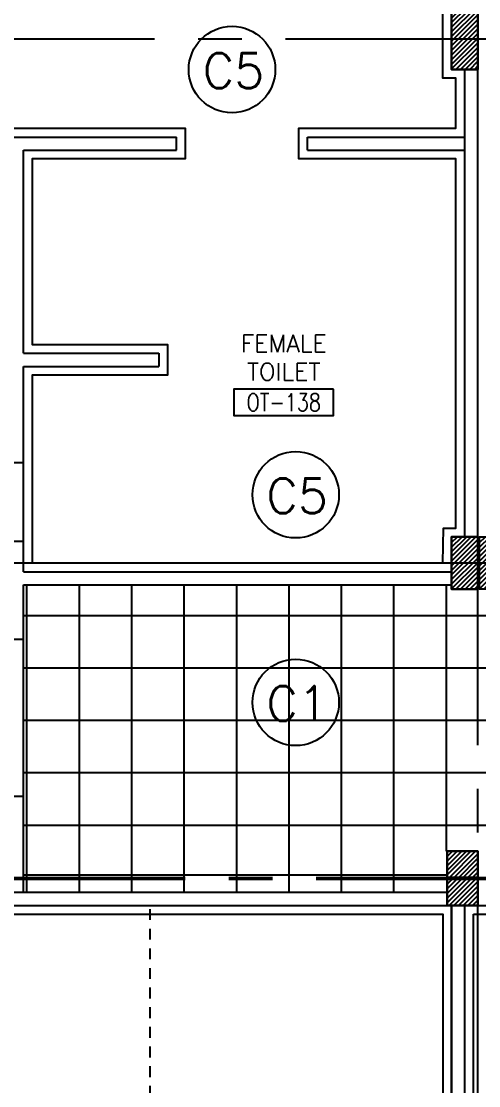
# Model space of a CAD drawing. Extents: x 275967.8 to 276060, y 57291.9 to 57371.4.
# Drawn here: x 276005.51 to 276010.75, y 57324 to 57336.18 of the extents above; entities that cross this region are included whole.
import ezdxf
from ezdxf.enums import TextEntityAlignment as Align

# ---------------------------------------------------------------- set-up
doc = ezdxf.new("R2010")
doc.units = 0
doc.header["$MEASUREMENT"] = 0
doc.linetypes.add('CENTERX2', pattern=[4, 2.5, -0.5, 0.5, -0.5])
doc.linetypes.add('HIDDEN2', pattern=[0.1875, 0.125, -0.0625])
for name, color, linetype in [('AXES', 11, 'CENTERX2'), ('CEILING', 4, 'CONTINUOUS'), ('CEILING-MARKER', 6, 'CONTINUOUS'), ('COL', 5, 'CONTINUOUS'), ('CRT-HIDE', 7, 'HIDDEN2'), ('HAT', 8, 'CONTINUOUS'), ('RM-BOX', 11, 'CONTINUOUS'), ('RM-NAME', 11, 'CONTINUOUS'), ('RM-NO', 11, 'CONTINUOUS'), ('TXT', 2, 'CONTINUOUS'), ('WALL', 2, 'CONTINUOUS')]:
    doc.layers.add(name, color=color, linetype=linetype)
doc.styles.add('ROMANS', font='ROMANS.shx', dxfattribs={"width": 0.6})

# ---------------------------------------------------------------- blocks, each defined once
blk = doc.blocks.new('RM1')
at = {"layer": 'RM-BOX'}
blk.add_lwpolyline([(570, -200), (-570, -200), (-570, -500), (570, -500)], close=True, dxfattribs=at)
at = {"layer": 'RM-NAME', "style": 'ROMANS'}
blk.add_attdef('ROOMNAME1', text='', height=200, dxfattribs=at).set_placement((0, 324), align=Align.MIDDLE)
blk = doc.blocks.new('C7')
at = {"layer": 'HAT'}
h = blk.add_hatch(dxfattribs=at)
h.set_pattern_fill('ANSI31', color=256, scale=300, style=0)
h.set_pattern_definition([(45, (-248876.182, -51411.005), (-26.5165043, 26.5165043), [])])
h.paths.add_polyline_path([(350, 300), (250, 300), (0, 300), (0, 0), (350, 0)])
at = {"layer": 'COL'}
blk.add_lwpolyline([(0, 300), (0, 0), (350, 0), (350, 300)], close=True, dxfattribs=at)
blk = doc.blocks.new('C11')
at = {"layer": 'HAT'}
h = blk.add_hatch(dxfattribs=at)
h.set_pattern_fill('ANSI31', color=256, scale=300, style=0)
h.set_pattern_definition([(45, (-248556.182, -75061.005), (-26.5165043, 26.5165043), [])])
h.paths.add_polyline_path([(300, 700), (0, 700), (0, 350), (300, 350)])
h.paths.add_polyline_path([(300, 350), (0, 350), (0, 0), (300, 0)])
at = {"layer": 'COL'}
blk.add_lwpolyline([(300, 700), (300, 0), (0, 0), (0, 700)], close=True, dxfattribs=at)
blk = doc.blocks.new('C5V')
at = {"layer": 'HAT'}
h = blk.add_hatch(dxfattribs=at)
h.set_pattern_fill('ANSI31', color=256, scale=300, style=0)
h.set_pattern_definition([(45, (-249196.182, -54711.005), (-26.5165043, 26.5165043), [])])
h.paths.add_polyline_path([(-20, 600), (-320, 600), (-320, 300), (-20, 300)])
h.paths.add_polyline_path([(-20, 300), (-320, 300), (-320, 0), (-20, 0)])
h = blk.add_hatch(dxfattribs=at)
h.set_pattern_fill('ANSI31', color=256, scale=300, style=0)
h.set_pattern_definition([(45, (-248876.182, -54711.005), (-26.5165043, 26.5165043), [])])
h.paths.add_polyline_path([(300, 600), (0, 600), (0, 300), (300, 300)])
h.paths.add_polyline_path([(300, 300), (0, 300), (0, 0), (300, 0)])
at = {"layer": 'COL'}
for points in [[(-20, 600), (-20, 0), (-320, 0), (-320, 600)], [(300, 600), (300, 0), (0, 0), (0, 600)]]:
    blk.add_lwpolyline(points, close=True, dxfattribs=at)

msp = doc.modelspace()

# ---------------------------------------------------------------- linework, layer by layer
at = {"layer": 'AXES'}
for p, q in [((276010.7355, 57291.8986), (276010.7355, 57370.3613)), ((275968.5355, 57335.9829), (276036.5755, 57335.9829)), ((275968.5355, 57329.9829), (276036.5755, 57329.9829)), ((275968.8855, 57326.3829), (276041.9755, 57326.3829)), ((275968.8855, 57326.3629), (276041.9755, 57326.3629))]:
    msp.add_line(p, q, dxfattribs=at)
at = {"layer": 'CEILING', "linetype": 'BYBLOCK', "ltscale": 0.3}
for p, q in [((276005.5755, 57326.2129), (276005.5755, 57329.7329)), ((276006.1755, 57326.2129), (276006.1755, 57329.7329)), ((276006.7755, 57326.2129), (276006.7755, 57329.7329)), ((276007.3755, 57326.2129), (276007.3755, 57329.7329)), ((276007.9755, 57326.2129), (276007.9755, 57329.7329)), ((276008.5755, 57326.2129), (276008.5755, 57329.7329)), ((276009.1755, 57326.2129), (276009.1755, 57329.7329)), ((276009.7755, 57326.2129), (276009.7755, 57329.7329)), ((276010.3755, 57326.6829), (276010.3755, 57329.7329)), ((276005.5355, 57329.3829), (276053.5351, 57329.3829)), ((276005.5355, 57328.7829), (276053.5351, 57328.7829)), ((276005.5355, 57328.1829), (276053.5351, 57328.1829)), ((276005.5355, 57327.5829), (276053.5351, 57327.5829)), ((276005.5355, 57326.9829), (276053.5351, 57326.9829)), ((276010.3855, 57326.4079), (276005.5355, 57326.4079))]:
    msp.add_line(p, q, dxfattribs=at)
for points in [[(276003.8855, 57337.3829), (276003.8855, 57334.9579), (276007.3855, 57334.9579), (276007.3855, 57334.6079), (276005.6355, 57334.6079), (276005.6355, 57332.4829), (276007.1855, 57332.4829), (276007.1855, 57332.1329), (276005.6355, 57332.1329), (276005.6355, 57329.9829), (276010.3368, 57329.9829), (276010.3421, 57330.3829), (276010.4855, 57330.3829), (276010.4855, 57334.6079), (276008.6876, 57334.6079), (276008.6876, 57334.9579), (276010.4855, 57334.9579), (276010.4855, 57335.5329), (276010.3355, 57335.5329), (276010.3355, 57336.4271), (276010.3855, 57336.4301), (276010.3855, 57337.3829)], [(276010.5855, 57326.0629), (276011.1055, 57326.0629), (276011.1055, 57326.5329), (276012.2805, 57326.5329), (276012.2805, 57325.2129), (276012.4305, 57325.2129), (276012.4305, 57326.5329), (276013.3305, 57326.5329), (276013.3305, 57324.5829), (276015.4805, 57324.5829), (276015.4805, 57320.6129), (276015.3055, 57320.6129), (276015.3055, 57320.4129), (276011.0555, 57320.4129), (276011.0555, 57320.7129), (276010.5855, 57320.7129)], [(276010.6855, 57325.9629), (276011.2055, 57325.9629), (276011.2055, 57326.4329), (276012.1805, 57326.4329), (276012.1805, 57325.1129), (276012.5305, 57325.1129), (276012.5305, 57326.4329), (276013.2305, 57326.4329), (276013.2305, 57324.4829), (276015.3805, 57324.4829), (276015.3805, 57320.7129), (276015.2055, 57320.7129), (276015.2055, 57320.5129), (276011.1555, 57320.5129), (276011.1555, 57320.8129), (276010.6855, 57320.8129)], [(276001.0855, 57326.0629), (276010.4355, 57326.0629), (276010.4355, 57320.0129), (276010.4855, 57320.0129), (276010.4855, 57319.1929), (276003.7855, 57319.1929), (276003.7855, 57320.6129), (276003.2855, 57320.6129), (276003.2855, 57319.1929), (276001.0855, 57319.1929)], [(276001.1855, 57325.9629), (276010.3355, 57325.9629), (276010.3355, 57319.9129), (276010.3855, 57319.9129), (276010.3855, 57319.2929), (276003.8855, 57319.2929), (276003.8855, 57320.7129), (276003.1855, 57320.7129), (276003.1855, 57319.2929), (276001.1855, 57319.2929)]]:
    msp.add_lwpolyline(points, close=True, dxfattribs=at)
at = {"layer": 'CEILING-MARKER', "color": 2}
for centre in [(276007.9222, 57335.6303), (276008.651, 57330.7639), (276008.651, 57328.3867)]:
    msp.add_circle(centre, 0.4949, dxfattribs=at)
at = {"layer": 'CRT-HIDE'}
msp.add_line((276006.9855, 57323.1967), (276006.9855, 57326.0629), dxfattribs=at)
at = {"layer": 'WALL'}
for p, q in [((276010.5855, 57330.2829), (276010.5855, 57335.6329)), ((276010.7355, 57330.2329), (276010.7355, 57335.6328)), ((276003.7855, 57334.8579), (276007.2855, 57334.8579)), ((276008.7876, 57334.8579), (276010.5855, 57334.8579)), ((276005.5355, 57332.3829), (276005.5355, 57334.7079)), ((276005.5355, 57334.7079), (276007.2855, 57334.7079)), ((276008.7876, 57334.7079), (276010.5855, 57334.7079)), ((276005.5355, 57331.1329), (276005.5355, 57332.2329)), ((276005.5355, 57329.8829), (276005.5355, 57331.1329)), ((276005.5355, 57329.8829), (276010.4355, 57329.8829)), ((276005.5355, 57329.1079), (276005.5355, 57329.7329)), ((276005.5355, 57329.7329), (276010.4355, 57329.7329)), ((276005.5355, 57329.1079), (276005.3855, 57329.1079)), ((276005.5355, 57326.2129), (276005.5355, 57329.1079)), ((276005.5355, 57327.3079), (276005.3855, 57327.3079)), ((276003.8355, 57326.2129), (276010.3855, 57326.2129)), ((276001.0855, 57326.0629), (276010.3855, 57326.0629)), ((276010.4355, 57320.7129), (276010.4355, 57326.0629)), ((276010.5855, 57320.7129), (276010.5855, 57326.0629))]:
    msp.add_line(p, q, dxfattribs=at)
at = {"layer": 'WALL', "linetype": 'BYBLOCK'}
for p, q in [((276007.2855, 57334.7079), (276007.2855, 57334.8579)), ((276008.7856, 57334.7079), (276008.7856, 57334.8579)), ((276005.5355, 57332.3829), (276007.0855, 57332.3829)), ((276007.0855, 57332.3829), (276007.0855, 57332.2329)), ((276005.5355, 57332.2329), (276007.0855, 57332.2329)), ((276005.3855, 57331.1329), (276005.5355, 57331.1329)), ((276005.3855, 57330.2329), (276005.5355, 57330.2329))]:
    msp.add_line(p, q, dxfattribs=at)
at = {"layer": 'WALL', "linetype": 'BYBLOCK', "ltscale": 0.3}
for points in [[(276010.7355, 57336.3329), (276010.4355, 57336.3329), (276010.4355, 57335.6329), (276010.7355, 57335.6329)], [(276010.7355, 57330.2829), (276010.4355, 57330.2829), (276010.4355, 57329.6829), (276010.7355, 57329.6829)], [(276010.3855, 57326.6829), (276010.7355, 57326.6829), (276010.7355, 57326.3829), (276010.3855, 57326.3829)], [(276010.3855, 57326.3629), (276010.7355, 57326.3629), (276010.7355, 57326.0629), (276010.3855, 57326.0629)]]:
    msp.add_lwpolyline(points, close=True, dxfattribs=at)

# ---------------------------------------------------------------- block references
at = {"layer": 'COL', "linetype": 'BYBLOCK', "xscale": 0.001, "yscale": 0.001, "zscale": 0.001}
for name, p in [('C11', (276010.4355, 57335.6329)), ('C5V', (276010.7555, 57329.6829)), ('C7', (276010.3855, 57326.3829)), ('C7', (276010.3855, 57326.0629))]:
    msp.add_blockref(name, p, dxfattribs=at)
at = {"layer": 'RM-NAME'}
ref = msp.add_blockref('RM1', (276008.5142, 57332.1716), dxfattribs=dict(at, xscale=0.001, yscale=0.001, zscale=0.001))
ref.add_attrib('ROOMNO', 'OT-138', dxfattribs={"layer": 'RM-NO', "height": 0.2, "style": 'ROMANS', "width": 0.8}).set_placement((276008.5142, 57331.8216), align=Align.MIDDLE)
ref.add_attrib('ROOMNAME2', 'TOILET', dxfattribs={"height": 0.2, "style": 'ROMANS'}).set_placement((276008.5142, 57332.1716), align=Align.MIDDLE)
ref.add_attrib('ROOMNAME1', 'FEMALE', dxfattribs={"height": 0.2, "style": 'ROMANS'}).set_placement((276008.5142, 57332.4954), align=Align.MIDDLE)

# ---------------------------------------------------------------- texts
at = {"layer": 'TXT', "color": 6, "style": 'ROMANS'}
for s, p in [('C5', (276007.5877, 57335.4179)), ('C5', (276008.3166, 57330.5515)), ('C1', (276008.3166, 57328.1743))]:
    msp.add_text(s, height=0.4, dxfattribs=at).set_placement(p)

doc.saveas('drawing.dxf')
